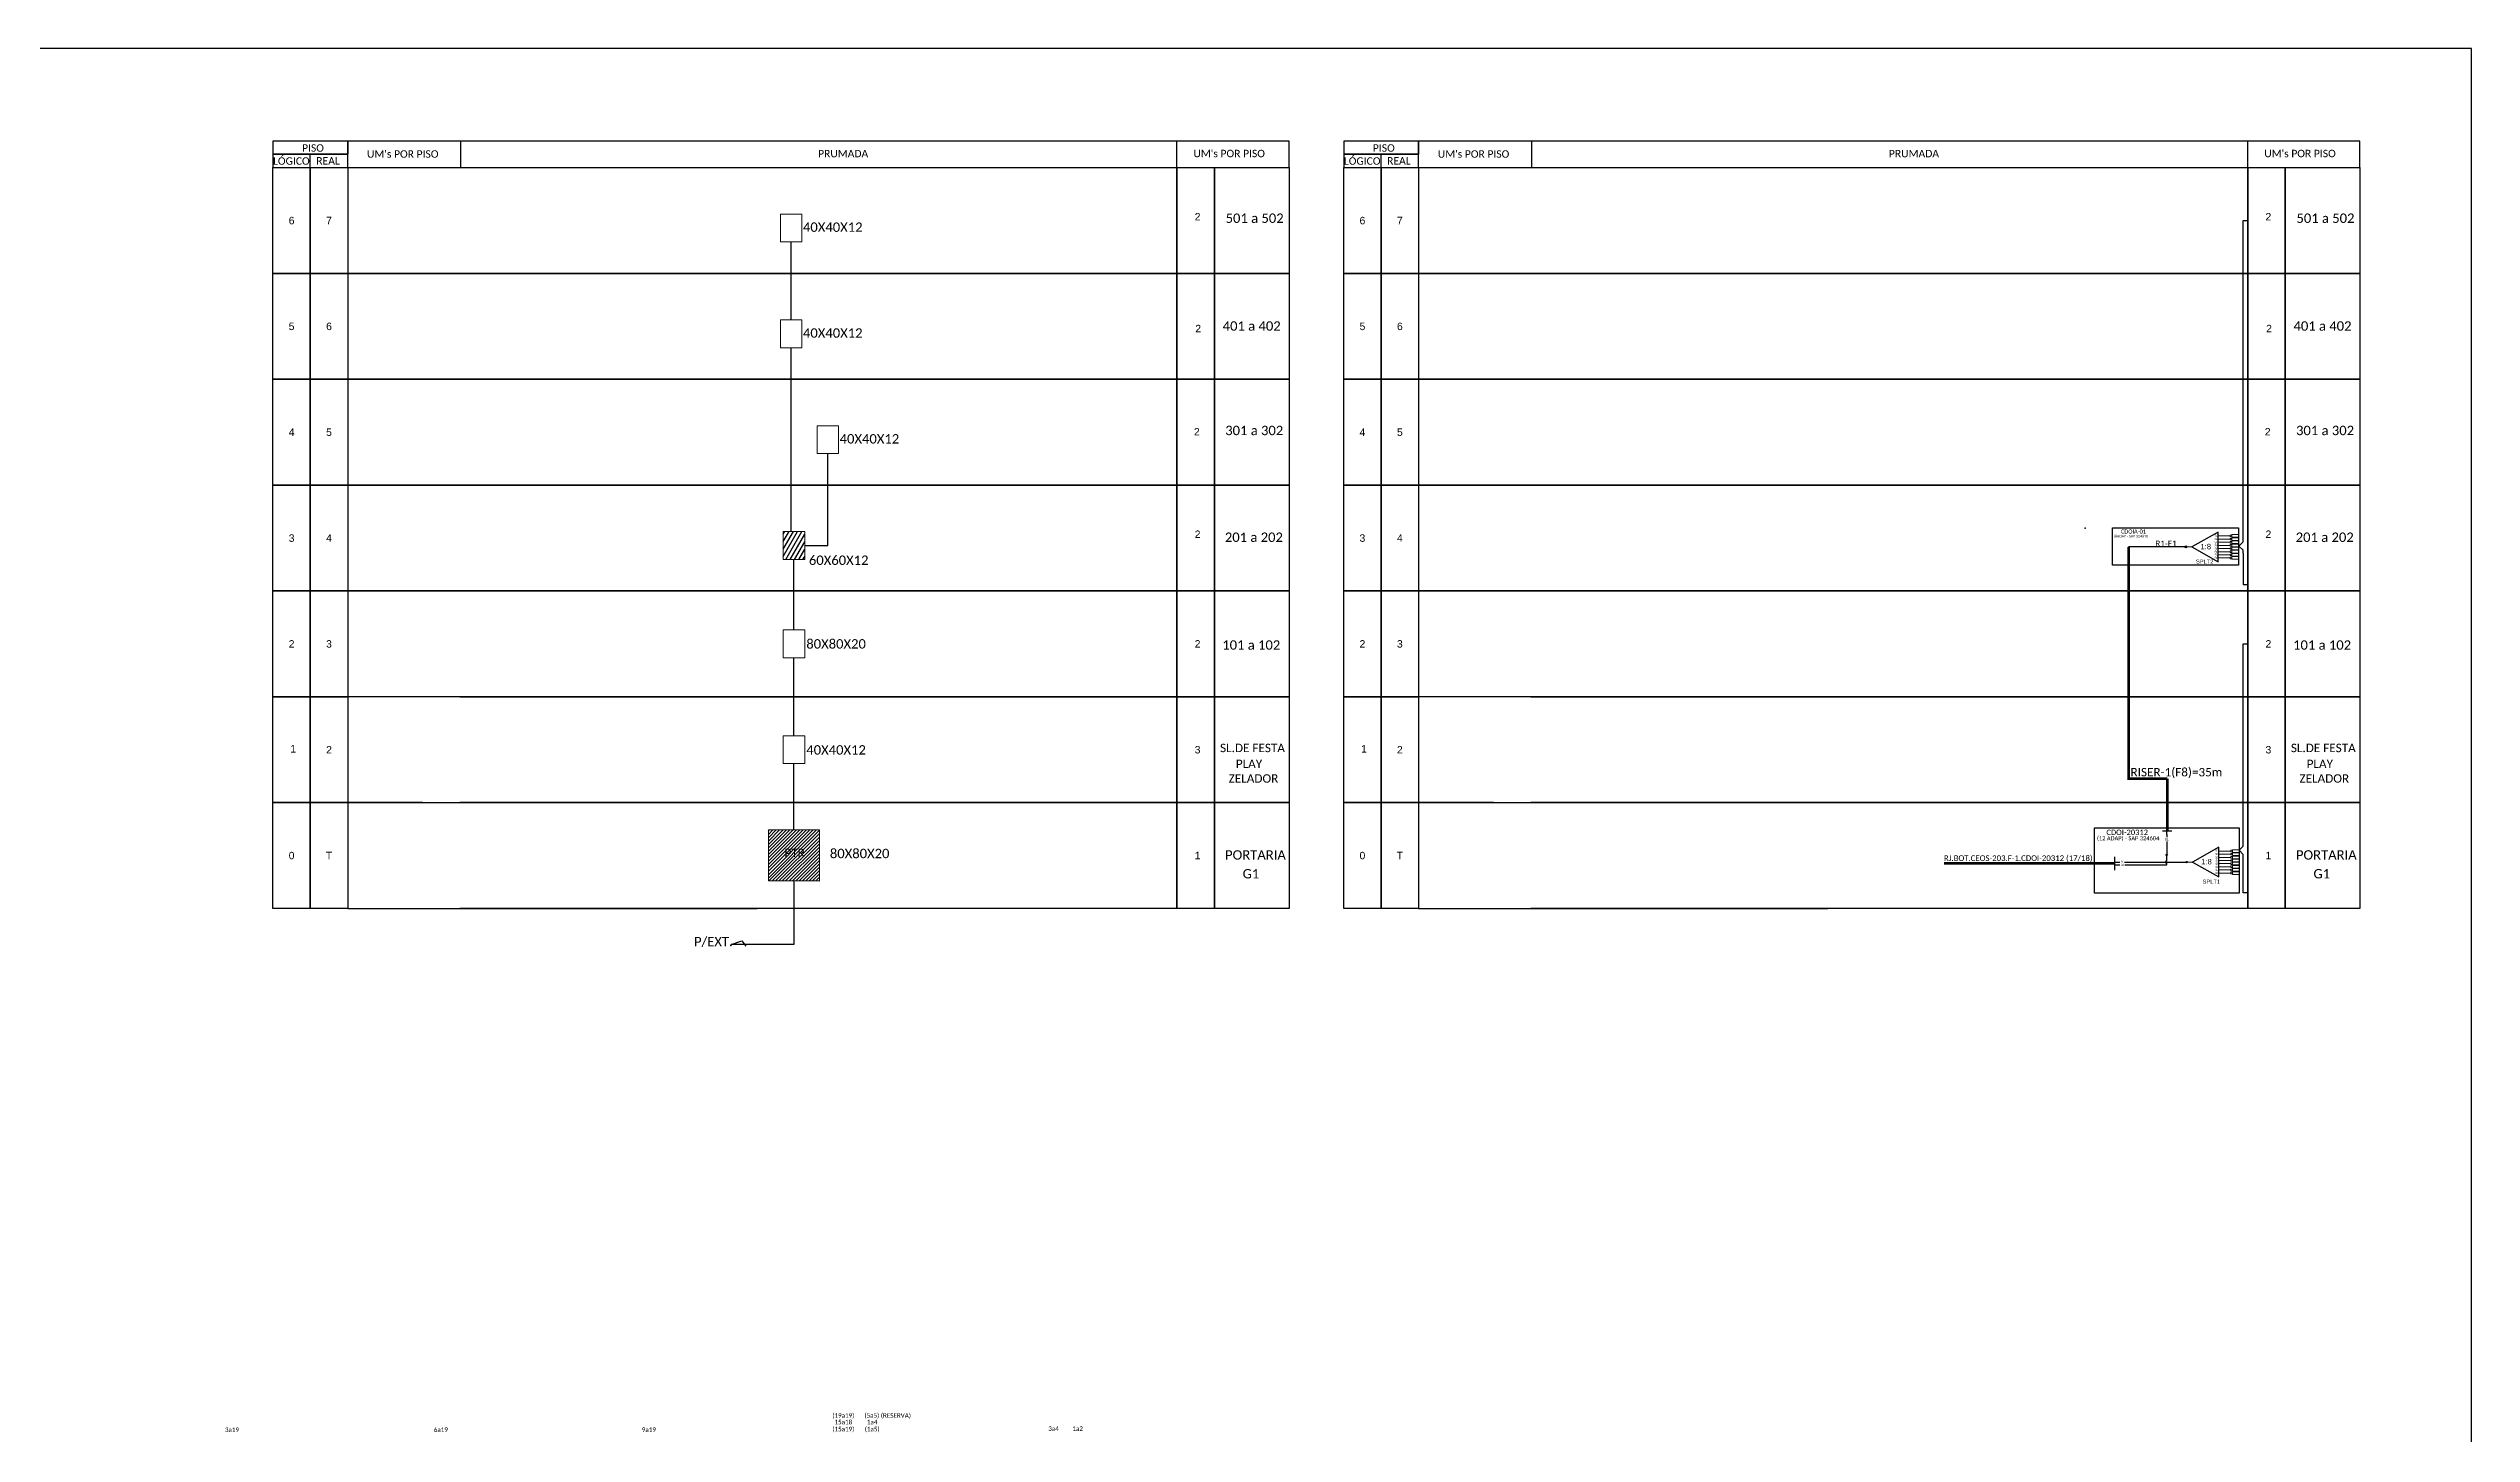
# Model space of a CAD drawing. Header units: metres. Extents: x -414 to 427, y -199 to 395.
# Drawn here: x -91 to 427, y 99 to 395 of the extents above; entities that cross this region are included whole.
import ezdxf
from ezdxf.enums import TextEntityAlignment as Align

# ---------------------------------------------------------------- set-up
doc = ezdxf.new("R2010")
doc.units = ezdxf.units.M
doc.layers.add('texto', color=7, linetype='Continuous')
doc.styles.add('ARIAL', font='arial.ttf')
doc.styles.get("Standard").update_dxf_attribs({"font": 'arial.ttf'})
doc.styles.add('WMF-Calibri0', font='calibri.ttf')

# ---------------------------------------------------------------- blocks, each defined once
blk = doc.blocks.new('A$C64B91533')
at = {"color": 0}
for points in [[(0, 4.11), (23.15, 4.11), (23.15, 8.22), (0, 8.22)], [(0, 0), (23.15, 0), (23.15, 4.11), (0, 4.11)]]:
    blk.add_lwpolyline(points, close=True, dxfattribs=at)
for points in [[(23.15, 0), (314.47, 0), (314.47, 8.22), (23.15, 8.22), (23.15, 8.22), (23.15, 4.11)], [(58.2, 0), (58.2, 8.22)], [(279.76, 0), (279.76, 8.22)], [(11.57, 0), (11.57, 4.11)]]:
    blk.add_lwpolyline(points)
at = {"color": 0, "style": 'WMF-Calibri0'}
for s, p in [('  LÓGICO', (-1.58, 0.89)), ('     PISO', (4.96, 4.92)), ('    REAL', (10.18, 0.95)), ("UM's POR PISO", (29.11, 3.06)), ('PRUMADA', (168.7, 3.18)), ("UM's POR PISO", (284.86, 3.21))]:
    blk.add_text(s, height=2.3, dxfattribs=at).set_placement(p)
blk = doc.blocks.new('SPLT_1-8_SC-APC')
at = {"color": 1, "lineweight": 0}
blk.add_lwpolyline([(-17.04, -7.55), (-19.26, -7.55)], dxfattribs=at)
at = {"color": 1}
blk.add_lwpolyline([(-7.37, -2.1), (-17.04, -7.55), (-7.37, -13), (-7.37, -2.1)], dxfattribs=at)
at = {"color": 3, "lineweight": 0}
for points in [[(-2.99, -3.51), (-7.37, -3.51)], [(-7.37, -4.66), (-2.99, -4.66)], [(-7.37, -5.82), (-2.99, -5.82)], [(-7.37, -6.97), (-2.99, -6.97)], [(-7.37, -8.12), (-2.99, -8.12)], [(-2.41, -3.02), (-2.41, -4)], [(-2.41, -3.02), (0, -3.02)], [(-2.41, -4), (0, -4)], [(-2.41, -4.17), (-2.41, -5.16)], [(-2.41, -4.17), (0, -4.17)], [(-2.41, -5.16), (0, -5.16)], [(-2.41, -5.32), (-2.41, -6.31)], [(-2.41, -5.32), (0, -5.32)], [(-2.41, -6.31), (0, -6.31)], [(-2.41, -6.48), (-2.41, -7.46)], [(-2.41, -6.48), (0, -6.48)], [(-2.41, -7.46), (0, -7.46)], [(-2.41, -7.63), (-2.41, -8.62)], [(-2.41, -7.63), (0, -7.63)], [(-2.41, -8.62), (0, -8.62)], [(-2.41, -8.78), (-2.41, -9.77)], [(-2.41, -8.78), (0, -8.78)], [(-7.37, -9.28), (-2.99, -9.28)], [(-7.37, -10.43), (-2.99, -10.43)], [(-7.37, -11.58), (-2.99, -11.58)], [(-2.41, -9.77), (0, -9.77)], [(-2.41, -9.94), (-2.41, -10.92)], [(-2.41, -9.94), (0, -9.94)], [(-2.41, -10.92), (0, -10.92)], [(-2.41, -11.09), (-2.41, -12.08)], [(-2.41, -11.09), (0, -11.09)], [(-2.41, -12.08), (0, -12.08)]]:
    blk.add_lwpolyline(points, dxfattribs=at)
for points in [[(-2.99, -3.22), (-2.41, -3.22), (-2.41, -3.8), (-2.99, -3.8)], [(-2.99, -4.38), (-2.41, -4.38), (-2.41, -4.95), (-2.99, -4.95)], [(-2.99, -5.53), (-2.41, -5.53), (-2.41, -6.1), (-2.99, -6.1)], [(-2.99, -6.68), (-2.41, -6.68), (-2.41, -7.26), (-2.99, -7.26)], [(-2.99, -7.84), (-2.41, -7.84), (-2.41, -8.41), (-2.99, -8.41)], [(-2.99, -8.99), (-2.41, -8.99), (-2.41, -9.56), (-2.99, -9.56)], [(-2.99, -10.14), (-2.41, -10.14), (-2.41, -10.72), (-2.99, -10.72)], [(-2.99, -11.3), (-2.41, -11.3), (-2.41, -11.87), (-2.99, -11.87)]]:
    blk.add_lwpolyline(points, close=True, dxfattribs=at)
at = {"color": 1, "style": 'ARIAL'}
for s, height, p in [('1:8', 2, (-13.91, -8.4)), ('S1', 0.75, (-8.74, -3.78)), ('S2', 0.75, (-8.74, -4.97)), ('S3', 0.75, (-8.74, -6.18)), ('S4', 0.75, (-8.74, -7.36)), ('S5', 0.75, (-8.74, -8.57)), ('S6', 0.75, (-8.74, -9.69)), ('S7', 0.75, (-8.74, -10.78)), ('S8', 0.75, (-8.74, -11.9))]:
    blk.add_text(s, height=height, dxfattribs=at).set_placement(p)
blk = doc.blocks.new('A$C415C251F')
at = {"color": 3}
blk.add_point((0, 0), dxfattribs=at)
blk = doc.blocks.new('LEG_CDOIA8_C-SPLT_ESQ')
at = {"color": 3, "extrusion": (0, 0, -1), "xscale": -1, "zscale": -1}
blk.add_blockref('A$C415C251F', (0, 0), dxfattribs=at)
at = {"style": 'ARIAL', "flags": 4}
blk.add_attdef('SPLITAGEM', text='', height=1.5, dxfattribs=at).set_placement((18.6, -12.6), align=Align.CENTER)
at = {"color": 1, "style": 'WMF-Calibri0', "flags": 4}
blk.add_attdef('MODELO', text='', height=1.5, dxfattribs=at).set_placement((22.5, -4.5), align=Align.CENTER)
blk.add_attdef('CDO', (21.4, -2.6), '', height=2, dxfattribs=at)

msp = doc.modelspace()

# ---------------------------------------------------------------- hatches: boundary and pattern name
h = msp.add_hatch()
h.set_pattern_fill('ANSI31', color=1, scale=0.25, angle=15, style=0)
h.paths.add_polyline_path([(70.83, 291.52), (66.26, 291.52), (66.26, 285.56), (70.83, 285.56)])
h.paths.add_polyline_path([(71.22, 283.86), (85.13, 283.86), (85.13, 286.94), (71.22, 286.94)], flags=9)
h = msp.add_hatch(color=3)
h.dxf.hatch_style = 1
edge = h.paths.add_edge_path()
edge.add_arc((366.27, 288.24), 0.205, 0, 360)
h = msp.add_hatch()
h.set_pattern_fill('ANSI31', color=1, scale=0.16, style=0)
h.set_pattern_definition([(45, (185.59176, 224.28625), (-0.3592102, 0.3592102), [])])
h.paths.add_polyline_path([(74.01, 227.74), (63.08, 227.74), (63.08, 216.81), (74.01, 216.81)])
h.paths.add_polyline_path([(65.59, 221.53), (70.54, 221.53), (70.54, 224.23), (65.59, 224.23)], flags=24)
h = msp.add_hatch(color=3)
h.dxf.hatch_style = 1
edge = h.paths.add_edge_path()
edge.add_arc((362.17, 222.39), 0.149, 0, 360)
h = msp.add_hatch(color=3)
h.dxf.hatch_style = 1
edge = h.paths.add_edge_path()
edge.add_arc((366.42, 220.86), 0.149, 0, 360)

# ---------------------------------------------------------------- linework, layer by layer
for p, q in [((-42.91, 256.19), (-34.91, 256.19)), ((-42.91, 233.56), (-42.91, 256.19)), ((-34.91, 256.19), (-34.91, 233.56)), ((-34.91, 256.19), (-26.91, 256.19)), ((-34.91, 233.56), (-34.91, 256.19)), ((-26.91, 256.19), (-26.91, 233.56)), ((-10.91, 256.19), (-26.91, 256.19)), ((-26.91, 256.19), (-26.91, 233.56)), ((186.13, 256.19), (194.13, 256.19)), ((186.13, 233.56), (186.13, 256.19)), ((194.13, 256.19), (194.13, 233.56)), ((194.13, 256.19), (202.13, 256.19)), ((194.13, 233.56), (194.13, 256.19)), ((202.13, 256.19), (202.13, 233.56)), ((218.13, 256.19), (202.13, 256.19)), ((202.13, 256.19), (202.13, 233.56)), ((-42.91, 233.56), (-34.91, 233.56)), ((-42.91, 210.93), (-42.91, 233.56)), ((-34.91, 233.56), (-42.91, 233.56)), ((-34.91, 233.56), (-34.91, 210.93)), ((-34.91, 233.56), (-26.91, 233.56)), ((-34.91, 210.93), (-34.91, 233.56)), ((-26.91, 233.56), (-34.91, 233.56)), ((-26.91, 233.56), (-26.91, 210.93)), ((-10.91, 233.56), (-26.91, 233.56)), ((-26.91, 233.56), (-26.91, 210.93)), ((-26.91, 233.56), (-10.91, 233.56)), ((186.13, 233.56), (194.13, 233.56)), ((186.13, 210.93), (186.13, 233.56)), ((194.13, 233.56), (186.13, 233.56)), ((194.13, 233.56), (194.13, 210.93)), ((194.13, 233.56), (202.13, 233.56)), ((194.13, 210.93), (194.13, 233.56)), ((202.13, 233.56), (194.13, 233.56)), ((202.13, 233.56), (202.13, 210.93)), ((218.13, 233.56), (202.13, 233.56)), ((202.13, 233.56), (202.13, 210.93)), ((202.13, 233.56), (218.13, 233.56)), ((-34.91, 210.93), (-42.91, 210.93)), ((-26.91, 210.93), (-34.91, 210.93)), ((-26.91, 210.93), (60.64, 210.93)), ((194.13, 210.93), (186.13, 210.93)), ((202.13, 210.93), (194.13, 210.93)), ((202.13, 210.93), (289.68, 210.93))]:
    msp.add_line(p, q)
at = {"color": 3}
msp.add_line((351.02, 220.86), (352.1, 220.86), dxfattribs=at)
at = {"color": 7}
msp.add_lwpolyline([(-413.64, -199.16), (427.36, -199.16), (427.36, 394.84), (-413.64, 394.84)], close=True, dxfattribs=at)
for points in [[(-42.91, 369.36), (-34.91, 369.36), (-34.91, 346.72), (-42.91, 346.72)], [(-34.91, 369.36), (-26.91, 369.36), (-26.91, 346.72), (-34.91, 346.72)], [(150.46, 369.36), (158.46, 369.36), (158.46, 346.72), (150.46, 346.72)], [(158.46, 369.36), (174.46, 369.36), (174.46, 346.72), (158.46, 346.72)], [(186.13, 369.36), (194.13, 369.36), (194.13, 346.72), (186.13, 346.72)], [(194.13, 369.36), (202.13, 369.36), (202.13, 346.72), (194.13, 346.72)], [(379.5, 369.36), (387.5, 369.36), (387.5, 346.72), (379.5, 346.72)], [(387.5, 369.36), (403.5, 369.36), (403.5, 346.72), (387.5, 346.72)], [(-42.91, 346.72), (-34.91, 346.72), (-34.91, 324.09), (-42.91, 324.09)], [(-34.91, 346.72), (-26.91, 346.72), (-26.91, 324.09), (-34.91, 324.09)], [(150.46, 346.72), (158.46, 346.72), (158.46, 324.09), (150.46, 324.09)], [(158.46, 346.72), (174.46, 346.72), (174.46, 324.09), (158.46, 324.09)], [(186.13, 346.72), (194.13, 346.72), (194.13, 324.09), (186.13, 324.09)], [(194.13, 346.72), (202.13, 346.72), (202.13, 324.09), (194.13, 324.09)], [(379.5, 346.72), (387.5, 346.72), (387.5, 324.09), (379.5, 324.09)], [(387.5, 346.72), (403.5, 346.72), (403.5, 324.09), (387.5, 324.09)], [(-42.91, 324.09), (-34.91, 324.09), (-34.91, 301.46), (-42.91, 301.46)], [(-34.91, 324.09), (-26.91, 324.09), (-26.91, 301.46), (-34.91, 301.46)], [(150.46, 324.09), (158.46, 324.09), (158.46, 301.46), (150.46, 301.46)], [(158.46, 324.09), (174.46, 324.09), (174.46, 301.46), (158.46, 301.46)], [(186.13, 324.09), (194.13, 324.09), (194.13, 301.46), (186.13, 301.46)], [(194.13, 324.09), (202.13, 324.09), (202.13, 301.46), (194.13, 301.46)], [(379.5, 324.09), (387.5, 324.09), (387.5, 301.46), (379.5, 301.46)], [(387.5, 324.09), (403.5, 324.09), (403.5, 301.46), (387.5, 301.46)], [(-42.91, 301.46), (-34.91, 301.46), (-34.91, 278.83), (-42.91, 278.83)], [(-34.91, 301.46), (-26.91, 301.46), (-26.91, 278.83), (-34.91, 278.83)], [(150.46, 301.46), (158.46, 301.46), (158.46, 278.83), (150.46, 278.83)], [(158.46, 301.46), (174.46, 301.46), (174.46, 278.83), (158.46, 278.83)], [(186.13, 301.46), (194.13, 301.46), (194.13, 278.83), (186.13, 278.83)], [(194.13, 301.46), (202.13, 301.46), (202.13, 278.83), (194.13, 278.83)], [(379.5, 301.46), (387.5, 301.46), (387.5, 278.83), (379.5, 278.83)], [(387.5, 301.46), (403.5, 301.46), (403.5, 278.83), (387.5, 278.83)], [(-42.91, 278.83), (-34.91, 278.83), (-34.91, 256.19), (-42.91, 256.19)], [(-34.91, 278.83), (-26.91, 278.83), (-26.91, 256.19), (-34.91, 256.19)], [(150.46, 278.83), (158.46, 278.83), (158.46, 256.19), (150.46, 256.19)], [(158.46, 278.83), (174.46, 278.83), (174.46, 256.19), (158.46, 256.19)], [(186.13, 278.83), (194.13, 278.83), (194.13, 256.19), (186.13, 256.19)], [(194.13, 278.83), (202.13, 278.83), (202.13, 256.19), (194.13, 256.19)], [(379.5, 278.83), (387.5, 278.83), (387.5, 256.19), (379.5, 256.19)], [(387.5, 278.83), (403.5, 278.83), (403.5, 256.19), (387.5, 256.19)], [(150.46, 256.19), (158.46, 256.19), (158.46, 233.56), (150.46, 233.56)], [(158.46, 256.19), (174.46, 256.19), (174.46, 233.56), (158.46, 233.56)], [(379.5, 256.19), (387.5, 256.19), (387.5, 233.56), (379.5, 233.56)], [(387.5, 256.19), (403.5, 256.19), (403.5, 233.56), (387.5, 233.56)], [(150.46, 233.56), (158.46, 233.56), (158.46, 210.93), (150.46, 210.93)], [(158.46, 233.56), (174.46, 233.56), (174.46, 210.93), (158.46, 210.93)], [(379.5, 233.56), (387.5, 233.56), (387.5, 210.93), (379.5, 210.93)], [(387.5, 233.56), (403.5, 233.56), (403.5, 210.93), (387.5, 210.93)]]:
    msp.add_lwpolyline(points, close=True)
for points in [[(-26.91, 369.36), (150.46, 369.36), (150.46, 346.72), (-26.91, 346.72)], [(202.13, 369.36), (379.5, 369.36), (379.5, 346.72), (202.13, 346.72)], [(-26.91, 346.72), (150.46, 346.72), (150.46, 324.09), (-26.91, 324.09)], [(202.13, 346.72), (379.5, 346.72), (379.5, 324.09), (202.13, 324.09)], [(-26.91, 324.09), (150.46, 324.09), (150.46, 301.46), (-26.91, 301.46)], [(202.13, 324.09), (379.5, 324.09), (379.5, 301.46), (202.13, 301.46)], [(-26.91, 301.46), (150.46, 301.46), (150.46, 278.83), (-26.91, 278.83)], [(202.13, 301.46), (379.5, 301.46), (379.5, 278.83), (202.13, 278.83)], [(68.54, 270.49), (68.54, 285.56)], [(-26.91, 278.83), (150.46, 278.83), (150.46, 256.19), (-2.91, 256.19)], [(202.13, 278.83), (379.5, 278.83), (379.5, 256.19), (226.13, 256.19)], [(-2.91, 256.19), (-10.91, 256.19)], [(-2.91, 256.19), (150.46, 256.19), (150.46, 233.56), (-2.91, 233.56)], [(226.13, 256.19), (218.13, 256.19)], [(226.13, 256.19), (379.5, 256.19), (379.5, 233.56), (226.13, 233.56)], [(-10.91, 233.56), (-2.91, 233.56)], [(-2.91, 233.56), (150.46, 233.56), (150.46, 210.93), (-2.91, 210.93)], [(218.13, 233.56), (226.13, 233.56)], [(226.13, 233.56), (379.5, 233.56), (379.5, 210.93), (226.13, 210.93)]]:
    msp.add_lwpolyline(points)
at = {"color": 0, "lineweight": 0}
for points in [[(70.23, 359.41), (65.65, 359.41), (65.65, 353.46), (70.23, 353.46)], [(70.23, 336.78), (65.65, 336.78), (65.65, 330.82), (70.23, 330.82)], [(78.07, 314.15), (73.5, 314.15), (73.5, 308.19), (78.07, 308.19)], [(70.83, 270.49), (66.26, 270.49), (66.26, 264.53), (70.83, 264.53)], [(70.83, 247.86), (66.26, 247.86), (66.26, 241.9), (70.83, 241.9)]]:
    msp.add_lwpolyline(points, close=True, dxfattribs=at)
at = {"color": 3}
for points in [[(378.49, 298.25), (378.49, 358.04), (379.5, 358.04)], [(67.94, 336.78), (67.94, 353.46)], [(67.94, 291.52), (67.94, 330.82)], [(70.83, 288.54), (75.79, 288.54), (75.79, 308.19)], [(378.49, 286.94), (378.49, 287.55), (377.57, 288.42), (378.49, 289.3), (378.49, 298.25)], [(378.49, 286.94), (378.49, 280.23), (379.5, 280.23)], [(68.54, 247.86), (68.54, 264.53)], [(378.54, 226.64), (378.54, 267.51), (379.5, 267.51)], [(68.54, 227.74), (68.54, 241.9)], [(379.5, 214.26), (378.54, 214.26), (378.54, 222.5), (377.63, 223.37), (378.54, 224.25), (378.54, 226.64)], [(379.5, 227.78), (379.5, 227.78)], [(352.1, 220.86), (352.13, 220.86)], [(353.14, 220.86), (366.42, 220.86), (366.42, 220.86)], [(68.54, 216.81), (68.54, 203.21), (55.11, 203.21), (57.38, 204.02), (58.25, 202.84)]]:
    msp.add_lwpolyline(points, dxfattribs=at)
at = {"color": 1, "lineweight": 0}
for points in [[(70.83, 291.52), (66.26, 291.52), (66.26, 285.56), (70.83, 285.56)], [(74.01, 227.74), (63.08, 227.74), (63.08, 216.81), (74.01, 216.81)]]:
    msp.add_lwpolyline(points, close=True, dxfattribs=at)
at = {"color": 1}
for points in [[(377.48, 284.32), (350.54, 284.32), (350.54, 292.34), (377.48, 292.34)], [(346.7, 228.15), (377.63, 228.15), (377.63, 214.24), (346.7, 214.24)]]:
    msp.add_lwpolyline(points, close=True, dxfattribs=at)
at = {"color": 5, "const_width": 0.582}
for points in [[(354.01, 288.24), (354.01, 238.69), (362.28, 238.69)], [(362.28, 227.57), (362.28, 238.69)]]:
    msp.add_lwpolyline(points, dxfattribs=at)
at = {"color": 5}
for points in [[(366.43, 288.24), (354.01, 288.24)], [(361.27, 227.57), (363.29, 227.57)], [(362.17, 226.73), (362.17, 227.43)], [(362.17, 226.73), (362.17, 226.16)], [(362.17, 225.27), (362.17, 222.39)]]:
    msp.add_lwpolyline(points, dxfattribs=at)
at = {"color": 1}
for points in [[(373.34, 224.03), (367.71, 220.86), (373.34, 217.69), (373.34, 224.03)], [(351.02, 222), (351.02, 219.13)]]:
    msp.add_lwpolyline(points, dxfattribs=at)
at = {"color": 3, "lineweight": 0}
for points in [[(375.89, 223.21), (373.34, 223.21)], [(376.22, 223.49), (376.22, 222.92)], [(376.22, 223.49), (377.63, 223.49)], [(376.22, 222.92), (377.63, 222.92)], [(373.34, 222.53), (375.89, 222.53)], [(373.34, 221.86), (375.89, 221.86)], [(373.34, 221.19), (375.89, 221.19)], [(373.34, 220.52), (375.89, 220.52)], [(373.34, 219.85), (375.89, 219.85)], [(373.34, 219.18), (375.89, 219.18)], [(373.34, 218.51), (375.89, 218.51)], [(376.22, 222.82), (376.22, 222.25)], [(376.22, 222.82), (377.63, 222.82)], [(376.22, 222.25), (377.63, 222.25)], [(376.22, 222.15), (376.22, 221.58)], [(376.22, 222.15), (377.63, 222.15)], [(376.22, 221.58), (377.63, 221.58)], [(376.22, 221.48), (376.22, 220.91)], [(376.22, 221.48), (377.63, 221.48)], [(376.22, 220.91), (377.63, 220.91)], [(376.22, 220.81), (376.22, 220.23)], [(376.22, 220.81), (377.63, 220.81)], [(376.22, 220.23), (377.63, 220.23)], [(376.22, 220.14), (376.22, 219.56)], [(376.22, 220.14), (377.63, 220.14)], [(376.22, 219.56), (377.63, 219.56)], [(376.22, 219.47), (376.22, 218.89)], [(376.22, 219.47), (377.63, 219.47)], [(376.22, 218.89), (377.63, 218.89)], [(376.22, 218.8), (376.22, 218.22)], [(376.22, 218.8), (377.63, 218.8)], [(376.22, 218.22), (377.63, 218.22)]]:
    msp.add_lwpolyline(points, dxfattribs=at)
for points in [[(375.89, 223.37), (376.22, 223.37), (376.22, 223.04), (375.89, 223.04)], [(375.89, 222.7), (376.22, 222.7), (376.22, 222.37), (375.89, 222.37)], [(375.89, 222.03), (376.22, 222.03), (376.22, 221.7), (375.89, 221.7)], [(375.89, 221.36), (376.22, 221.36), (376.22, 221.03), (375.89, 221.03)], [(375.89, 220.69), (376.22, 220.69), (376.22, 220.35), (375.89, 220.35)], [(375.89, 220.02), (376.22, 220.02), (376.22, 219.68), (375.89, 219.68)], [(375.89, 219.35), (376.22, 219.35), (376.22, 219.01), (375.89, 219.01)], [(375.89, 218.67), (376.22, 218.67), (376.22, 218.34), (375.89, 218.34)]]:
    msp.add_lwpolyline(points, close=True, dxfattribs=at)
at = {"color": 1, "const_width": 0.597}
msp.add_lwpolyline([(314.53, 220.57), (351.02, 220.57)], dxfattribs=at)
at = {"color": 2}
for points in [[(351.02, 220.27), (352.1, 220.27)], [(353.22, 220.27), (362.17, 220.27)], [(362.17, 221.13), (362.17, 222.28)], [(362.17, 220.27), (362.17, 220.58)]]:
    msp.add_lwpolyline(points, dxfattribs=at)
at = {"color": 7}
msp.add_lwpolyline([(352.1, 220.27), (352.11, 220.27)], dxfattribs=at)
at = {"color": 1, "lineweight": 0}
msp.add_lwpolyline([(367.71, 220.86), (366.27, 220.86)], dxfattribs=at)
at = {"color": 3}
for centre, radius in [((366.27, 288.24), 0.205), ((362.17, 222.39), 0.149), ((366.42, 220.86), 0.149)]:
    msp.add_circle(centre, radius, dxfattribs=at)
at = {"color": 2}
msp.add_arc((362.17, 220.86), 0.277, 90, 270, dxfattribs=at)
msp.add_point((367.71, 220.86))

# ---------------------------------------------------------------- block references
at = {"xscale": 0.6912000000001571, "yscale": 0.6912000000001571, "zscale": 0.6912000000001571}
for p in [(-42.91, 369.36), (186.13, 369.36)]:
    msp.add_blockref('A$C64B91533', p, dxfattribs=at)
at = {"color": 3}
ref = msp.add_blockref('LEG_CDOIA8_C-SPLT_ESQ', (344.73, 292.24), dxfattribs=dict(at, xscale=0.4337897885798401, yscale=0.4337897885798401, zscale=0.4337897885798401))
ref.add_attrib('CDO', 'CDOIA-01', (352.38, 291.11), dxfattribs={"color": 1, "height": 0.868, "style": 'WMF-Calibri0'})
ref.add_attrib('MODELO', '(8ADAP - SAP 324610', dxfattribs={"color": 1, "height": 0.5422, "style": 'WMF-Calibri0'}).set_placement((354.51, 290.28), align=Align.CENTER)
at = {"color": 3, "xscale": 0.5820472440950364, "yscale": 0.5820472440950364, "zscale": 0.5820472440950364}
msp.add_blockref('SPLT_1-8_SC-APC', (377.48, 292.63), dxfattribs=at)

# ---------------------------------------------------------------- texts
at = {"style": 'WMF-Calibri0'}
for s, height, p in [('40X40X12', 2.004, (70.47, 355.63)), ('501 a 502', 2.004, (160.87, 357.54)), ('501 a 502', 2.004, (389.91, 357.54)), ('40X40X12', 2.004, (70.47, 332.99)), ('401 a 402', 2.004, (160.24, 334.49)), ('401 a 402', 2.004, (389.28, 334.49)), ('40X40X12', 2.004, (78.31, 310.36)), ('301 a 302', 2.004, (160.78, 312.15)), ('301 a 302', 2.004, (389.82, 312.15)), ('201 a 202', 2.004, (160.71, 289.32)), ('201 a 202', 2.004, (389.75, 289.32)), ('60X60X12', 2.004, (71.74, 284.4)), ('80X80X20', 2.004, (71.18, 266.51)), ('101 a 102', 2.004, (160.15, 266.27)), ('101 a 102', 2.004, (389.19, 266.27)), ('40X40X12', 2.004, (71.18, 243.84)), ('SL.DE FESTA', 1.8035, (159.68, 244.36)), ('SL.DE FESTA', 1.8035, (388.72, 244.36)), ('ZELADOR', 1.804, (161.52, 237.83)), ('PLAY', 1.804, (163.05, 240.96)), ('ZELADOR', 1.804, (390.56, 237.83)), ('PLAY', 1.804, (392.09, 240.96)), ('PTR', 1.802, (66.51, 221.93)), ('80X80X20', 2.004, (76.22, 221.69)), ('PORTARIA', 2.004, (160.75, 221.38)), ('PORTARIA', 2.004, (389.79, 221.38)), ('G1', 2.004, (164.51, 217.36)), ('G1', 2.004, (393.55, 217.36)), ('P/EXT.', 2.002, (47.17, 202.85))]:
    msp.add_text(s, height=height, dxfattribs=at).set_placement(p)
at = {"color": 5, "style": 'WMF-Calibri0'}
for s, height, p in [('R1-F1', 1.262, (359.73, 288.35)), ('RISER-1(F8)=35m', 1.8035, (354.42, 239.18))]:
    msp.add_text(s, height=height, dxfattribs=at).set_placement(p)
at = {"style": 'ARIAL'}
for s, p in [('SPLT2', (370.28, 284.67)), ('SPLT1', (371.71, 216.23))]:
    msp.add_text(s, height=0.873, dxfattribs=at).set_placement(p, align=Align.CENTER)
at = {"color": 1, "style": 'WMF-Calibri0'}
msp.add_text('(12 ADAP) - SAP 324604', height=0.88, dxfattribs=at).set_placement((353.91, 225.51), align=Align.CENTER)
at = {"color": 1}
for s, height, style, p in [('CDOI-20312', 1.164, 'WMF-Calibri0', (349.26, 226.63)), ('S1', 0.437, 'ARIAL', (372.54, 223.05)), ('RJ.BOT.CEOS-203.F-1.CDOI-20312 (17/18)', 1.2033, 'WMF-Calibri0', (314.5, 221.09)), ('1:8', 1.164, 'ARIAL', (369.53, 220.36)), ('S2', 0.437, 'ARIAL', (372.54, 222.36)), ('S3', 0.437, 'ARIAL', (372.54, 221.65)), ('S4', 0.437, 'ARIAL', (372.54, 220.97)), ('S5', 0.437, 'ARIAL', (372.54, 220.26)), ('S6', 0.437, 'ARIAL', (372.54, 219.61)), ('S7', 0.437, 'ARIAL', (372.54, 218.97)), ('S8', 0.437, 'ARIAL', (372.54, 218.32))]:
    msp.add_text(s, height=height, dxfattribs=dict(at, style=style)).set_placement(p)
at = {"style": 'ARIAL'}
for s, height, p in [('01', 0.582, (362.18, 225.72)), ('02', 0.44, (352.67, 220.26)), ('01', 0.44, (352.7, 220.93))]:
    msp.add_text(s, height=height, dxfattribs=at).set_placement(p, align=Align.MIDDLE_CENTER)
at = {"style": 'ARIAL', "flags": 12}
for tag, text, p in [('6', 'XX', (-38.91, 358.04)), ('7', 'XX', (-30.91, 358.04)), ('2', 'XX', (154.87, 358.86)), ('6', 'XX', (190.13, 358.04)), ('7', 'XX', (198.13, 358.04)), ('2', 'XX', (383.91, 358.86)), ('5', 'XX', (-38.91, 335.41)), ('6', 'XX', (-30.91, 335.41)), ('2', 'XX', (155, 334.94)), ('5', 'XX', (190.13, 335.41)), ('6', 'XX', (198.13, 335.41)), ('2', 'XX', (384.04, 334.94)), ('4', 'XX', (-38.91, 312.78)), ('5', 'XX', (-30.91, 312.78)), ('2', 'XX', (154.72, 312.88)), ('4', 'XX', (190.13, 312.78)), ('5', 'XX', (198.13, 312.78)), ('2', 'XX', (383.76, 312.88)), ('3', 'XX', (-38.91, 290.14)), ('4', 'XX', (-30.91, 290.14)), ('2', 'XX', (154.87, 290.96)), ('3', 'XX', (190.13, 290.14)), ('4', 'XX', (198.13, 290.14)), ('2', 'XX', (383.91, 290.96)), ('2', 'XX', (-38.91, 267.51)), ('3', 'XX', (-30.91, 267.51)), ('2', 'XX', (154.87, 267.51)), ('2', 'XX', (190.13, 267.51)), ('3', 'XX', (198.13, 267.51)), ('2', 'XX', (383.91, 267.51)), ('1', 'XX', (-38.58, 245.08)), ('2', 'XX', (-30.91, 244.88)), ('3', '3', (154.87, 244.88)), ('1', 'XX', (190.46, 245.08)), ('2', 'XX', (198.13, 244.88)), ('3', '3', (383.91, 244.88)), ('0', 'XX', (-38.91, 222.25)), ('T', 'XX', (-30.91, 222.25)), ('1', 'XX', (154.87, 222.25)), ('0', 'XX', (190.13, 222.25)), ('T', 'XX', (198.13, 222.25)), ('1', 'XX', (383.91, 222.25))]:
    msp.add_attdef(tag, text=text, height=1.59, dxfattribs=at).set_placement(p, align=Align.MIDDLE_CENTER)
at = {"layer": 'texto', "char_height": 0.9663, "width": 16.3362, "attachment_point": 5}
for s, insert in [('{\\fCalibri|b0|i0|c0|p34;\\C7;3a19}', (-51.66, 99.45)), ('{\\fCalibri|b0|i0|c0|p34;\\C7; 6a19}', (-7.16, 99.47)), ('{\\fCalibri|b0|i0|c0|p34;\\C7;9a19}', (37.51, 99.47)), ('{\\fCalibri|b0|i0|c0|p34;\\C8;(19a19)}', (79.1, 102.4)), ('{\\fCalibri|b0|i0|c0|p34;\\C3;(15a19)}', (79.1, 99.5)), ('{\\fCalibri|b0|i0|c0|p34;\\C7;15a18}', (79.1, 101.1)), ('{\\fCalibri|b0|i0|c0|p34;\\C8;(5a5) (RESERVA)}', (88.59, 102.4)), ('{\\fCalibri|b0|i0|c0|p34;\\C3;(1a5)}', (85.27, 99.5)), ('{\\fCalibri|b0|i0|c0|p34;\\C7;1a4}', (85.27, 101.1)), ('{\\fCalibri|b0|i0|c0|p34;\\C7;3a4}', (124.06, 99.69)), ('{\\fCalibri|b0|i0|c0|p34;\\C7;1a2}', (129.22, 99.69))]:
    msp.add_mtext(s, dxfattribs=dict(at, insert=insert))

doc.saveas('drawing.dxf')
